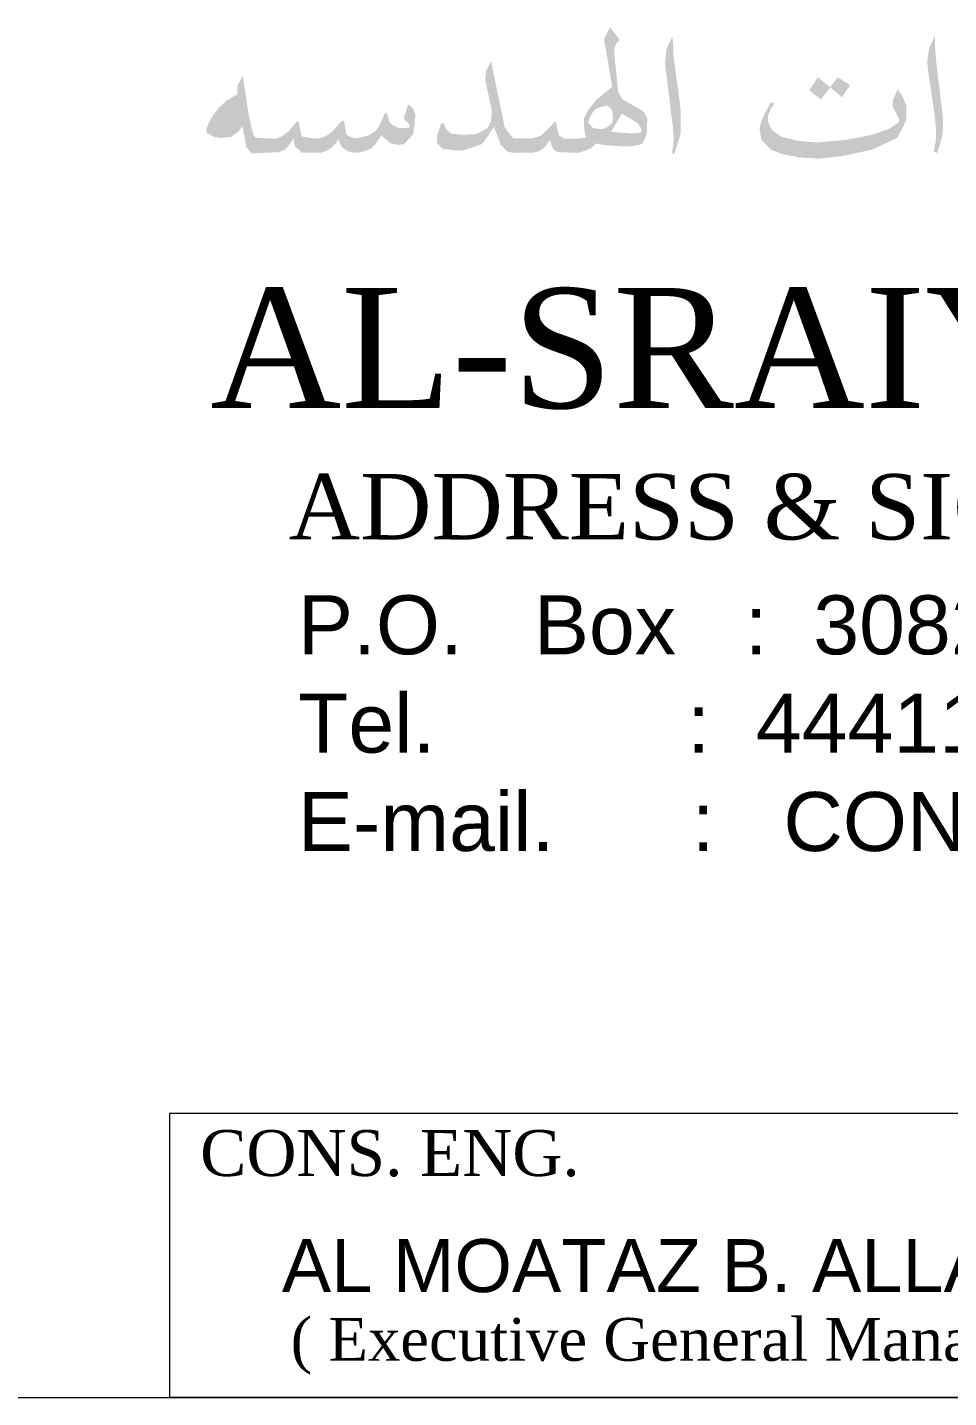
# Model space of a CAD drawing. Header units: inches. Extents: x -68096 to 69834, y -16833 to 17650.
# Drawn here: x 933.15 to 942.47, y 493.26 to 507.12 of the extents above; entities that cross this region are included whole.
import ezdxf

# ---------------------------------------------------------------- set-up
doc = ezdxf.new("R2010")
doc.units = ezdxf.units.IN
doc.header["$MEASUREMENT"] = 0
for name, color, linetype in [('DIMENSION', 1, 'Continuous'), ('QCD TITLE A', 7, 'Continuous'), ('QCD TITLE BLOCK', 7, 'Continuous')]:
    doc.layers.add(name, color=color, linetype=linetype)
doc.styles.add('MAHER_TIMES', font='times.ttf')
doc.styles.add('Title Sheet_A1$0$DCAQ New Title Block for CD-A1_Dar Al Salam$0$title', font='arial.ttf')
doc.styles.add('TITLE2', font='arial.ttf')

msp = doc.modelspace()

# ---------------------------------------------------------------- hatches: boundary and pattern name
at = {"layer": 'DIMENSION', "linetype": 'Continuous', "lineweight": 0, "ltscale": 0.5}
h = msp.add_hatch(color=7, dxfattribs=at)
h.paths.add_polyline_path([(937.747, 505.93612), (937.8004, 506.00473), (937.87289, 506.11528), (937.8767, 506.09622), (937.94155, 505.92468), (938.01022, 505.85988), (938.06744, 505.84844), (938.27344, 505.85225), (938.33448, 505.8675), (938.38788, 505.90943), (938.43747, 505.98186), (938.46418, 505.898), (938.4947, 505.8675), (938.5214, 505.85607), (938.72053, 505.84844), (938.77775, 505.86369), (938.85786, 505.898), (938.90364, 505.94374), (939.00664, 505.92468), (939.12108, 505.91706), (939.23171, 505.91325), (939.33089, 505.92468), (939.37286, 505.94374), (939.39575, 505.98567), (939.41863, 506.0581), (939.42245, 506.19533), (939.39193, 506.25632), (939.35378, 506.28682), (939.17067, 506.38974), (939.12871, 506.46217), (939.08675, 506.87005), (939.09056, 506.90817), (939.10964, 506.95392), (939.14397, 506.98822), (939.10615, 507.04334), (939.04403, 507.11783), (938.99062, 507.01109), (938.98681, 506.96916), (938.99825, 506.92342), (939.06692, 506.51554), (938.91051, 506.38974), (938.82277, 506.27919), (938.78081, 506.19152), (938.78462, 506.0886), (938.79988, 506.00473), (938.73121, 505.9933), (938.57862, 505.9933), (938.5481, 506.01236), (938.52903, 506.0276), (938.51377, 506.08097), (938.49851, 506.16102), (938.48325, 506.16102), (938.44129, 506.11528), (938.3917, 506.06572), (938.34973, 506.02379), (938.26581, 505.99711), (938.06363, 505.99711), (938.01022, 506.06572), (937.9797, 506.10766), (937.84237, 506.77475), (937.79278, 506.68326), (937.78515, 506.62227), (937.78515, 506.57653), (937.84618, 506.29063), (937.84618, 506.22964), (937.83855, 506.16484), (937.80803, 506.10003), (937.69741, 506.03904), (937.55626, 506.03142), (937.438, 506.04285), (937.38459, 506.0886), (937.36552, 506.14578), (937.33882, 506.14959), (937.31974, 506.09241), (937.29304, 506.01617), (937.29304, 505.94755), (937.35026, 505.89037), (937.4647, 505.87513), (937.55626, 505.87131)])
h.paths.add_polyline_path([(938.82277, 506.1534), (938.84566, 506.22202), (938.89525, 506.29063), (938.94103, 506.30969), (939.00969, 506.32875), (939.05166, 506.30207), (939.07073, 506.26395), (939.07073, 506.21439), (939.07836, 506.1839), (939.05929, 506.14196), (939.02877, 506.11909), (938.98681, 506.09241), (938.95629, 506.0886), (938.87236, 506.10003), (938.84184, 506.13815)], flags=16)
h.paths.add_polyline_path([(939.05547, 506.06191), (939.16526, 506.24606), (939.33014, 506.14578), (939.35303, 506.10384), (939.36828, 506.07335), (939.35684, 506.0581), (939.33395, 506.05048), (939.26147, 506.04666), (939.17754, 506.05048)], flags=16)
for points in [[(939.68567, 506.84718), (939.68567, 506.90817), (939.68567, 506.9501), (939.67423, 507.02253), (939.617, 506.90055), (939.60174, 506.75188), (939.68186, 506.10766), (939.68567, 506.05048), (939.68949, 505.98567), (939.68567, 505.93993), (939.67423, 505.84844), (939.69711, 505.83701), (939.75815, 506.03523), (939.76197, 506.08097), (939.76197, 506.16102), (939.76197, 506.24489), (939.75815, 506.30588)], [(942.41626, 506.19044), (942.3476, 506.75843), (942.33615, 506.89185), (942.33234, 507.02908), (942.27512, 506.90709), (942.25604, 506.7813), (942.25986, 506.70887), (942.32852, 506.24381), (942.34378, 506.09514), (942.34378, 505.9846), (942.32089, 505.86261), (942.35523, 505.84737), (942.39719, 505.97697), (942.41245, 506.05702), (942.41626, 506.13708)], [(935.21138, 506.01025), (935.24453, 506.03602), (935.28874, 506.06547), (935.32558, 506.117), (935.35137, 505.98816), (935.36242, 505.91085), (935.41768, 505.84459), (935.4582, 505.84459), (935.69397, 505.85564), (935.7566, 505.8814), (935.80081, 505.92926), (935.84133, 505.99552), (935.8487, 505.94767), (935.86343, 505.90349), (935.8929, 505.88509), (935.92238, 505.85196), (935.985, 505.85196), (936.12867, 505.85196), (936.18762, 505.87404), (936.23551, 505.90717), (936.27603, 505.95135), (936.29814, 505.98816), (936.32392, 505.91822), (936.34603, 505.89613), (936.36813, 505.8814), (936.3976, 505.863), (936.45286, 505.85196), (936.51549, 505.85196), (936.57075, 505.87036), (936.61864, 505.88877), (936.66284, 505.92558), (936.69968, 505.97712), (936.72915, 506.02497), (936.82494, 505.94399), (936.89862, 505.92926), (936.96124, 505.93662), (937.00913, 505.98816), (937.05334, 506.03602), (937.06071, 506.08387), (937.07176, 506.1759), (937.07544, 506.23848), (937.04966, 506.30106), (937.00177, 506.33788), (936.95756, 506.19431), (937.00545, 506.14645), (937.02019, 506.12436), (937.0165, 506.10596), (936.97229, 506.0986), (936.9023, 506.10228), (936.84336, 506.13173), (936.81389, 506.1575), (936.80283, 506.19799), (936.7881, 506.24953), (936.76599, 506.24953), (936.71442, 506.12805), (936.67758, 506.07283), (936.61127, 506.02865), (936.54864, 506.01025), (936.47865, 505.99552), (936.43444, 506.00289), (936.37918, 506.03233), (936.36445, 506.10596), (936.35339, 506.1759), (936.33129, 506.17222), (936.23551, 506.06547), (936.17657, 506.02129), (936.11026, 505.99552), (936.05131, 505.99552), (935.985, 506.00289), (935.92606, 506.01761), (935.90764, 506.09123), (935.89659, 506.16486), (935.87817, 506.16854), (935.79344, 506.06547), (935.72713, 506.01761), (935.66818, 505.99184), (935.4803, 505.9992), (935.4582, 506.00289), (935.44346, 506.02129), (935.42136, 506.08387), (935.38821, 506.23848), (935.32926, 506.62869), (935.27769, 506.53298), (935.274, 506.4888), (935.274, 506.44095), (935.16717, 506.37837), (935.08244, 506.30106), (935.0235, 506.22376), (934.98666, 506.15381), (934.96087, 506.09492), (934.96087, 506.08387), (934.96087, 506.06915), (934.96087, 506.05442), (934.97929, 506.04338), (935.00508, 506.02865), (935.03455, 506.01025), (935.10454, 505.9992), (935.15243, 506.00289)], [(941.69832, 505.88167), (941.9501, 505.99984), (942.00351, 506.09514), (942.04166, 506.17901), (942.04547, 506.32386), (941.99969, 506.4306), (941.95773, 506.49159), (941.90814, 506.38485), (941.90432, 506.32005), (941.96917, 506.19426), (941.96917, 506.15995), (941.86999, 506.09133), (941.69451, 506.03034), (941.44273, 505.98078), (941.14137, 505.9541), (940.95063, 505.96935), (940.77896, 506.01128), (940.68741, 506.07608), (940.65689, 506.12945), (940.64544, 506.16757), (940.64544, 506.22856), (940.67215, 506.29337), (940.71029, 506.35055), (940.67215, 506.35817), (940.60729, 506.24), (940.57296, 506.15995), (940.5577, 506.09514), (940.57678, 505.98078), (940.67978, 505.87786), (940.79803, 505.83212), (940.97351, 505.80162), (941.16044, 505.79019), (941.40459, 505.81687)]]:
    msp.add_hatch(color=7, dxfattribs=at).paths.add_polyline_path(points)
h = msp.add_hatch(color=7, dxfattribs=at)
h.paths.add_polyline_path([(941.17951, 506.38867), (941.27291, 506.51103), (941.14899, 506.61357), (941.06125, 506.48015)])
h.paths.add_polyline_path([(941.35118, 506.61357), (941.27291, 506.51103), (941.39314, 506.41154), (941.47325, 506.53352)])

# ---------------------------------------------------------------- linework, layer by layer
at = {"layer": 'DIMENSION', "color": 7, "linetype": 'Continuous', "lineweight": 0, "ltscale": 0.5}
for p, q in [((962.68444, 496.13054), (934.58852, 496.13054)), ((934.58852, 496.13054), (934.58852, 493.25503)), ((962.68444, 493.25503), (934.58852, 493.25503))]:
    msp.add_line(p, q, dxfattribs=at)
at = {"layer": 'QCD TITLE BLOCK', "lineweight": 0}
msp.add_line((922.70496, 493.25503), (962.68444, 493.25503), dxfattribs=at)

# ---------------------------------------------------------------- texts
at = {"layer": 'DIMENSION', "color": 7, "linetype": 'Continuous', "lineweight": 0, "ltscale": 0.5}
for s, height, style, p in [('AL-SRAIYA', 1.214271, 'MAHER_TIMES', (935.00076, 503.26676)), ('ADDRESS & SIGNATURE OF CONSULTANTS :-', 0.6618616, 'MAHER_TIMES', (935.79527, 501.93737)), ('CONS. ENG.', 0.464672, 'MAHER_TIMES', (934.89783, 495.49712)), ('AL MOATAZ B. ALLAH SAAD ELSAYED', 0.5358304, 'TITLE2', (935.72432, 494.3224)), ('( Executive General Manager )', 0.4336344, 'MAHER_TIMES', (935.81374, 493.62736))]:
    msp.add_text(s, height=height, dxfattribs=dict(at, style=style)).set_placement(p)
at = {"layer": 'QCD TITLE A', "color": 7, "lineweight": 0, "insert": (935.88854, 501.37189), "char_height": 0.59690039, "width": 32.1899006, "attachment_point": 1, "style": 'Title Sheet_A1$0$DCAQ New Title Block for CD-A1_Dar Al Salam$0$title'}
msp.add_mtext('P.O.^IBox   :  3082                   Doha, State of Qatar{\\C3; }\\PTel.           :  {\\C3;44411808                     }Fax.      : {\\C3; 44425909\\H1.8529x; \\H0.53968x;\\P}E-mail.      :   {\\C3;CONSULTING@ALSRAIYAGROUP.COM\\H1.571x; }', dxfattribs=at)

doc.saveas('drawing.dxf')
